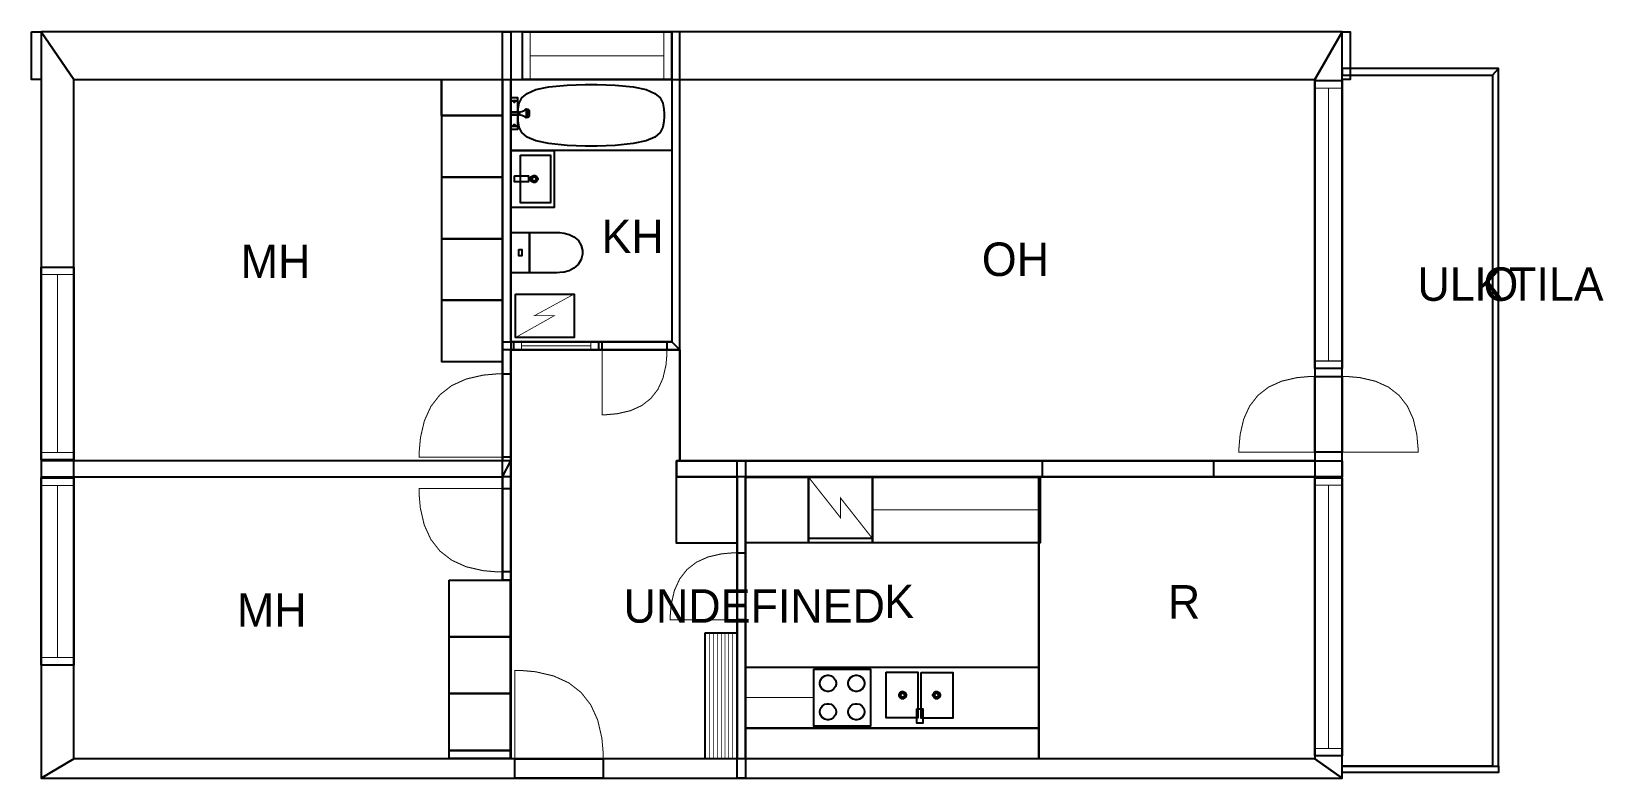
# Model space of a CAD drawing. Extents: x 0.3 to 16.4, y 0 to 7.7.
import ezdxf

# ---------------------------------------------------------------- set-up
doc = ezdxf.new("R2010")
doc.units = 0
doc.layers.get('0').update_dxf_attribs({"linetype": 'CONTINUOUS'})

msp = doc.modelspace()

# ---------------------------------------------------------------- linework, layer by layer
at = {"color": 0}
for points, const_width in [([(0.290419, 7.67247), (0.390625, 7.67247), (0.390625, 7.18289), (0.290419, 7.18289), (0.290419, 7.67247)], 0.002083), ([(13.7384, 7.67247), (0.390625, 7.67247), (0.723958, 7.18289), (13.4572, 7.18289), (13.7384, 7.67247)], 0.002083), ([(0.390625, 7.67247), (0.390625, 0.0102), (0.723958, 0.208117), (0.723958, 7.18289), (0.390625, 7.67247)], 0.002083), ([(5.12429, 7.67247), (5.20763, 7.67247), (5.20763, 3.10249), (5.12429, 3.10249), (5.12429, 7.67247)], 0.002083), ([(5.32758, 7.67247), (6.85688, 7.67247), (6.85688, 7.18289), (5.32758, 7.18289), (5.32758, 7.67247)], 0.010417), ([(5.32758, 7.67247), (6.85688, 7.67247), (6.85688, 7.18289), (5.32758, 7.18289), (5.32758, 7.67247)], 0.010417), ([(6.94342, 4.40663), (6.94342, 7.67247), (6.86008, 7.67247), (6.86008, 4.48996), (6.94342, 4.40663)], 0.002083), ([(13.7384, 0.0102), (13.7384, 7.67247), (13.4572, 7.18289), (13.4572, 0.208117), (13.7384, 0.0102)], 0.002083), ([(13.7384, 7.67247), (13.8218, 7.67247), (13.8218, 7.18289), (13.7384, 7.18289), (13.7384, 7.67247)], 0.002083), ([(15.3438, 7.29611), (13.7384, 7.29611), (13.7384, 7.22683), (15.2822, 7.22683), (15.3438, 7.29611)], 0.002083), ([(15.3438, 0.134115), (15.3438, 7.29611), (15.2822, 7.22683), (15.2822, 0.134115), (15.3438, 0.134115)], 0.002083), ([(4.49794, 7.18528), (5.12429, 7.18528), (5.12429, 6.81424), (4.49794, 6.81424), (4.49794, 7.18528)], 0.002083), ([(5.20757, 7.18235), (6.85932, 7.18235), (6.85932, 6.45535), (5.20757, 6.45535), (5.20757, 7.18235)], 0.009439), ([(6.78006, 6.81711), (6.78006, 6.80122), (6.7786, 6.75336), (6.76833, 6.69396), (6.74056, 6.64025), (6.68647, 6.59337), (6.59728, 6.55469), (6.46425, 6.5255), (6.2786, 6.50706), (6.09332, 6.5006), (6.03157, 6.5006), (5.96978, 6.5006), (5.7845, 6.50706), (5.59885, 6.5255), (5.46582, 6.55469), (5.37663, 6.59337), (5.32254, 6.64025), (5.29476, 6.69396), (5.2845, 6.75336), (5.2831, 6.80122), (5.2831, 6.81711), (5.2831, 6.83306), (5.2845, 6.88086), (5.29476, 6.94026), (5.32254, 6.99403), (5.37663, 7.04085), (5.46582, 7.07954), (5.59885, 7.10872), (5.7845, 7.12717), (5.96978, 7.13357), (6.03157, 7.13357), (6.09332, 7.13357), (6.2786, 7.12717), (6.46425, 7.10872), (6.59728, 7.07954), (6.68647, 7.04085), (6.74056, 6.99403), (6.76833, 6.94026), (6.7786, 6.88086), (6.78006, 6.83306), (6.78006, 6.81711)], 0.009439), ([(13.4572, 7.1735), (13.7384, 7.1735), (13.7384, 4.21517), (13.4572, 4.21517), (13.4572, 7.1735)], 0.010417), ([(13.4572, 7.1735), (13.7384, 7.1735), (13.7384, 4.21517), (13.4572, 4.21517), (13.4572, 7.1735)], 0.010417), ([(13.7384, 7.22683), (15.2822, 7.22683), (15.2822, 0.134115), (13.7384, 0.134115), (13.7384, 7.22683)], 0.002083), ([(5.21278, 7.00071), (5.21278, 6.96528), (5.27632, 6.96528), (5.27632, 7.00071), (5.21278, 7.00071)], 0.010417), ([(5.21278, 6.96636), (5.21278, 6.84967), (5.27632, 6.84967), (5.27632, 6.96636), (5.21278, 6.96636)], 0.010417), ([(5.24507, 6.96528), (5.24382, 6.96208), (5.23996, 6.95242), (5.23882, 6.94965), (5.23882, 6.94965), (5.24024, 6.94965), (5.24451, 6.94965), (5.24881, 6.94965), (5.25028, 6.94965), (5.25028, 6.94965), (5.24962, 6.95204), (5.24621, 6.96203), (5.24507, 6.96528)], 0.010417), ([(4.49858, 6.81418), (4.49858, 6.18169), (5.12358, 6.18169), (5.12358, 6.81418), (4.49858, 6.81418)], 0.010417), ([(5.21278, 6.82156), (5.21278, 6.84967), (5.29611, 6.84967), (5.29611, 6.84267), (5.29611, 6.82688), (5.29611, 6.82156), (5.27528, 6.82156), (5.2284, 6.82156), (5.21278, 6.82156)], 0.010417), ([(5.21278, 6.82156), (5.21278, 6.70486), (5.27632, 6.70486), (5.27632, 6.82156), (5.21278, 6.82156)], 0.010417), ([(5.21278, 6.70486), (5.21278, 6.67156), (5.27632, 6.67156), (5.27632, 6.70486), (5.21278, 6.70486)], 0.010417), ([(5.24507, 6.70486), (5.24382, 6.70811), (5.23996, 6.71778), (5.23882, 6.72049), (5.23882, 6.72049), (5.24024, 6.72049), (5.24451, 6.72049), (5.24881, 6.72049), (5.25028, 6.72049), (5.25028, 6.72049), (5.24962, 6.71815), (5.24621, 6.70817), (5.24507, 6.70486)], 0.010417), ([(5.20757, 6.45535), (5.20757, 5.87022), (5.65403, 5.87022), (5.65403, 6.45535), (5.20757, 6.45535)], 0.010417), ([(5.3086, 6.40657), (5.3086, 5.919), (5.61464, 5.919), (5.61464, 6.40657), (5.3086, 6.40657)], 0.010417), ([(4.49858, 6.18175), (4.49858, 5.54926), (5.12358, 5.54926), (5.12358, 6.18175), (4.49858, 6.18175)], 0.010417), ([(5.24474, 6.19607), (5.24474, 6.13357), (5.39057, 6.13357), (5.39057, 6.19607), (5.24474, 6.19607)], 0.010417), ([(5.44721, 6.19922), (5.45361, 6.19922), (5.47299, 6.18858), (5.48367, 6.16922), (5.48367, 6.16276), (5.48367, 6.15636), (5.47299, 6.13699), (5.45361, 6.12631), (5.44721, 6.12631), (5.44075, 6.12631), (5.42139, 6.13699), (5.41075, 6.15636), (5.41075, 6.16276), (5.41075, 6.16922), (5.42139, 6.18858), (5.44075, 6.19922), (5.44721, 6.19922)], 0.008333), ([(5.44721, 6.1836), (5.45085, 6.1836), (5.46192, 6.17751), (5.46804, 6.16644), (5.46804, 6.16276), (5.46804, 6.15913), (5.46192, 6.14806), (5.45085, 6.14193), (5.44721, 6.14193), (5.44353, 6.14193), (5.43246, 6.14806), (5.42638, 6.15913), (5.42638, 6.16276), (5.42638, 6.16644), (5.43246, 6.17751), (5.44353, 6.1836), (5.44721, 6.1836)], 0.008333), ([(4.49858, 5.54926), (4.49858, 4.91678), (5.12358, 4.91678), (5.12358, 5.54926), (4.49858, 5.54926)], 0.010417), ([(5.21278, 5.61415), (5.21278, 5.1976), (5.40007, 5.1976), (5.40007, 5.61415), (5.21278, 5.61415)], 0.010417), ([(5.66835, 5.61415), (5.66835, 5.61415), (5.68007, 5.61426), (5.71104, 5.61263), (5.75489, 5.6065), (5.80512, 5.59304), (5.85536, 5.5695), (5.89919, 5.53304), (5.93018, 5.4809), (5.94194, 5.42785), (5.94194, 5.41015), (5.94194, 5.39187), (5.93018, 5.33703), (5.89919, 5.28293), (5.85536, 5.24511), (5.80512, 5.22071), (5.75489, 5.20671), (5.71104, 5.20031), (5.68007, 5.19857), (5.66835, 5.19862), (5.66835, 5.19862), (5.40007, 5.19754), (5.40007, 5.61415), (5.66835, 5.61415)], 0.010417), ([(5.29064, 5.43896), (5.29064, 5.37278), (5.32221, 5.37278), (5.32221, 5.43896), (5.29064, 5.43896)], 0.010417), ([(0.390625, 5.25831), (0.723958, 5.25831), (0.723958, 3.27686), (0.390625, 3.27686), (0.390625, 5.25831)], 0.010417), ([(0.390625, 5.25831), (0.723958, 5.25831), (0.723958, 3.27686), (0.390625, 3.27686), (0.390625, 5.25831)], 0.010417), ([(4.49858, 4.91683), (4.49858, 4.28435), (5.12358, 4.28435), (5.12358, 4.91683), (4.49858, 4.91683)], 0.010417), ([(5.25564, 4.98112), (5.25564, 4.53396), (5.85699, 4.53396), (5.85699, 4.98112), (5.25564, 4.98112)], 0.007452), ([(6.94342, 4.40663), (5.12429, 4.40663), (5.12429, 4.48996), (6.86008, 4.48996), (6.94342, 4.40663)], 0.002083), ([(5.23904, 4.48996), (6.10856, 4.48996), (6.10856, 4.40663), (5.23904, 4.40663), (5.23904, 4.48996)], 0.010417), ([(5.23904, 4.48996), (6.10856, 4.48996), (6.10856, 4.40663), (5.23904, 4.40663), (5.23904, 4.48996)], 0.010417), ([(6.14492, 4.48996), (6.81033, 4.48996), (6.81033, 4.40663), (6.14492, 4.40663), (6.14492, 4.48996)], 0.010417), ([(6.14492, 4.48996), (6.81033, 4.48996), (6.81033, 4.40663), (6.14492, 4.40663), (6.14492, 4.48996)], 0.010417), ([(6.81033, 4.40663), (6.81033, 4.36768), (6.79992, 4.25071), (6.76872, 4.11561), (6.71674, 4.00125), (6.64399, 3.90767), (6.5504, 3.8349), (6.43604, 3.78293), (6.30094, 3.75174), (6.18397, 3.74132), (6.14501, 3.74132), (6.14501, 4.40663), (6.81033, 4.40663)], 0.010417), ([(5.12429, 4.1614), (5.07406, 4.1614), (4.92344, 4.14806), (4.74946, 4.10786), (4.60215, 4.04096), (4.48172, 3.94721), (4.38797, 3.82676), (4.32107, 3.67947), (4.28087, 3.50549), (4.26753, 3.35487), (4.26753, 3.30464), (5.12429, 3.30464), (5.12429, 4.1614)], 0.010417), ([(5.12429, 4.1614), (5.20763, 4.1614), (5.20763, 3.30474), (5.12429, 3.30474), (5.12429, 4.1614)], 0.010417), ([(5.12429, 4.1614), (5.20763, 4.1614), (5.20763, 3.30474), (5.12429, 3.30474), (5.12429, 4.1614)], 0.010417), ([(13.4572, 4.13456), (13.4116, 4.13456), (13.2748, 4.1224), (13.1168, 4.08594), (12.9831, 4.02518), (12.8737, 3.94011), (12.7886, 3.83068), (12.7279, 3.697), (12.6914, 3.53896), (12.6793, 3.40224), (12.6793, 3.35661), (13.4572, 3.35661), (13.4572, 4.13456)], 0.010417), ([(13.4572, 4.13456), (13.7384, 4.13456), (13.7384, 3.35661), (13.4572, 3.35661), (13.4572, 4.13456)], 0.010417), ([(13.4572, 4.13456), (13.7384, 4.13456), (13.7384, 3.35661), (13.4572, 3.35661), (13.4572, 4.13456)], 0.010417), ([(13.7384, 4.13456), (13.784, 4.13456), (13.9207, 4.1224), (14.0787, 4.08594), (14.2125, 4.02518), (14.3218, 3.94011), (14.4069, 3.83068), (14.4676, 3.697), (14.5042, 3.53896), (14.5164, 3.40224), (14.5164, 3.35661), (13.7384, 3.35661), (13.7384, 4.13456)], 0.010417), ([(5.20763, 3.26915), (0.390625, 3.26915), (0.390625, 3.10249), (5.12429, 3.10249), (5.20763, 3.26915)], 0.002083), ([(5.20763, 3.26915), (5.20763, 2.04406), (5.12429, 2.04406), (5.12429, 3.10249), (5.20763, 3.26915)], 0.002083), ([(6.90636, 3.26915), (13.7384, 3.26915), (13.7384, 3.10249), (6.90636, 3.10249), (6.90636, 3.26915)], 0.002083), ([(7.53157, 3.26915), (7.6149, 3.26915), (7.6149, 0.0102), (7.53157, 0.0102), (7.53157, 3.26915)], 0.002083), ([(10.6634, 3.26915), (12.4181, 3.26915), (12.4181, 3.10249), (10.6634, 3.10249), (10.6634, 3.26915)], 0.010417), ([(0.390625, 3.09358), (0.723958, 3.09358), (0.723958, 1.16884), (0.390625, 1.16884), (0.390625, 3.09358)], 0.010417), ([(0.390625, 3.09358), (0.723958, 3.09358), (0.723958, 1.16884), (0.390625, 1.16884), (0.390625, 3.09358)], 0.010417), ([(6.90642, 3.10249), (6.90642, 2.42393), (7.53142, 2.42393), (7.53142, 3.10249), (6.90642, 3.10249)], 0.010417), ([(7.6149, 3.10183), (8.26178, 3.10183), (8.26178, 2.42676), (7.6149, 2.42676), (7.6149, 3.10183)], 0.010417), ([(8.26172, 3.10146), (8.91954, 3.10146), (8.91954, 2.42731), (8.26172, 2.42731), (8.26172, 3.10146)], 0.010963), ([(8.91954, 3.10118), (10.6403, 3.10118), (10.6403, 2.42578), (8.91954, 2.42578), (8.91954, 3.10118)], 0.010417), ([(8.92247, 3.10086), (10.6403, 3.10086), (10.6403, 2.76639), (8.92247, 2.76639), (8.92247, 3.10086)], 0.010417), ([(13.4572, 3.09483), (13.7384, 3.09483), (13.7384, 0.23725), (13.4572, 0.23725), (13.4572, 3.09483)], 0.010417), ([(13.4572, 3.09483), (13.7384, 3.09483), (13.7384, 0.23725), (13.4572, 0.23725), (13.4572, 3.09483)], 0.010417), ([(5.12429, 2.12685), (5.074, 2.12685), (4.92312, 2.14031), (4.74881, 2.1805), (4.60129, 2.24756), (4.48058, 2.34142), (4.38672, 2.46212), (4.31967, 2.60965), (4.27946, 2.78396), (4.26606, 2.93485), (4.26606, 2.98508), (5.12429, 2.98508), (5.12429, 2.12685)], 0.010417), ([(5.12429, 2.98497), (5.20763, 2.98497), (5.20763, 2.12685), (5.12429, 2.12685), (5.12429, 2.98497)], 0.010417), ([(5.12429, 2.98497), (5.20763, 2.98497), (5.20763, 2.12685), (5.12429, 2.12685), (5.12429, 2.98497)], 0.010417), ([(8.26172, 2.47228), (8.91954, 2.47228), (8.91954, 2.42731), (8.26172, 2.42731), (8.26172, 2.47228)], 0.010963), ([(7.53157, 2.32351), (7.49121, 2.32351), (7.37028, 2.31278), (7.23053, 2.28054), (7.11225, 2.22678), (7.01551, 2.15153), (6.94026, 2.05479), (6.8865, 1.93653), (6.85428, 1.79676), (6.84353, 1.67583), (6.84353, 1.63547), (7.53157, 1.63547), (7.53157, 2.32351)], 0.010417), ([(7.53157, 2.32351), (7.6149, 2.32351), (7.6149, 1.63547), (7.53157, 1.63547), (7.53157, 2.32351)], 0.010417), ([(7.53157, 2.32351), (7.6149, 2.32351), (7.6149, 1.63547), (7.53157, 1.63547), (7.53157, 2.32351)], 0.010417), ([(4.57671, 2.04406), (4.57671, 1.46072), (5.20171, 1.46072), (5.20171, 2.04406), (4.57671, 2.04406)], 0.010417), ([(4.57671, 1.46078), (4.57671, 0.877442), (5.20171, 0.877442), (5.20171, 1.46078), (4.57671, 1.46078)], 0.010417), ([(7.20318, 1.5), (7.20318, 0.208117), (7.53093, 0.208117), (7.53093, 1.5), (7.20318, 1.5)], 0.010417), ([(7.6149, 1.14844), (10.6251, 1.14844), (10.6251, 0.523438), (7.6149, 0.523438), (7.6149, 1.14844)], 0.010417), ([(8.31569, 1.12826), (8.89903, 1.12826), (8.89903, 0.544922), (8.31569, 0.544922), (8.31569, 1.12826)], 0.010417), ([(6.15647, 0.208117), (6.15647, 0.261339), (6.14225, 0.421007), (6.09967, 0.605469), (6.02869, 0.761556), (5.92936, 0.889268), (5.80165, 0.988607), (5.64556, 1.05957), (5.46104, 1.10216), (5.30138, 1.11632), (5.24821, 1.11632), (5.24821, 0.208117), (6.15647, 0.208117)], 0.010417), ([(8.37819, 0.982422), (8.37819, 0.99056), (8.38471, 1.01492), (8.40261, 1.0414), (8.4291, 1.05924), (8.4534, 1.06576), (8.46153, 1.06576), (8.46962, 1.06576), (8.49397, 1.05924), (8.52046, 1.0414), (8.53831, 1.01492), (8.54486, 0.99056), (8.54486, 0.982422), (8.54486, 0.974337), (8.53831, 0.950032), (8.52046, 0.923503), (8.49397, 0.905653), (8.46962, 0.899089), (8.46153, 0.899089), (8.4534, 0.899089), (8.4291, 0.905653), (8.40261, 0.923503), (8.38471, 0.950032), (8.37819, 0.974337), (8.37819, 0.982422)], 0.010417), ([(8.66986, 0.982422), (8.66986, 0.99056), (8.67637, 1.01492), (8.69428, 1.0414), (8.72076, 1.05924), (8.74507, 1.06576), (8.75319, 1.06576), (8.76129, 1.06576), (8.78564, 1.05924), (8.81213, 1.0414), (8.82997, 1.01492), (8.83653, 0.99056), (8.83653, 0.982422), (8.83653, 0.974337), (8.82997, 0.950032), (8.81213, 0.923503), (8.78564, 0.905653), (8.76129, 0.899089), (8.75319, 0.899089), (8.74507, 0.899089), (8.72076, 0.905653), (8.69428, 0.923503), (8.67637, 0.950032), (8.66986, 0.974337), (8.66986, 0.982422)], 0.010417), ([(9.05919, 1.09635), (9.38456, 1.09635), (9.38456, 0.627604), (9.05919, 0.627604), (9.05919, 1.09635)], 0.010417), ([(9.41868, 1.09532), (9.74397, 1.09532), (9.74397, 0.626574), (9.41868, 0.626574), (9.41868, 1.09532)], 0.010417), ([(4.57671, 0.877496), (4.57671, 0.294163), (5.20171, 0.294163), (5.20171, 0.877496), (4.57671, 0.877496)], 0.010417), ([(7.6149, 0.837076), (8.31407, 0.837076), (8.31407, 0.524576), (7.6149, 0.524576), (7.6149, 0.837076)], 0.010417), ([(9.19163, 0.861979), (9.19163, 0.868435), (9.20226, 0.887804), (9.22162, 0.898438), (9.22808, 0.898438), (9.23449, 0.898438), (9.25385, 0.887804), (9.26454, 0.868435), (9.26454, 0.861979), (9.26454, 0.855578), (9.25385, 0.836208), (9.23449, 0.825521), (9.22808, 0.825521), (9.22162, 0.825521), (9.20226, 0.836208), (9.19163, 0.855578), (9.19163, 0.861979)], 0.008333), ([(9.20725, 0.861979), (9.20725, 0.865668), (9.21332, 0.876736), (9.22439, 0.882813), (9.22808, 0.882813), (9.23172, 0.882813), (9.24278, 0.876736), (9.24892, 0.865668), (9.24892, 0.861979), (9.24892, 0.858344), (9.24278, 0.847276), (9.23172, 0.841146), (9.22808, 0.841146), (9.22439, 0.841146), (9.21332, 0.847276), (9.20725, 0.858344), (9.20725, 0.861979)], 0.008333), ([(9.53976, 0.861979), (9.53976, 0.868435), (9.5504, 0.887804), (9.56976, 0.898438), (9.57622, 0.898438), (9.58262, 0.898438), (9.602, 0.887804), (9.61268, 0.868435), (9.61268, 0.861979), (9.61268, 0.855578), (9.602, 0.836208), (9.58262, 0.825521), (9.57622, 0.825521), (9.56976, 0.825521), (9.5504, 0.836208), (9.53976, 0.855578), (9.53976, 0.861979)], 0.008333), ([(9.55539, 0.861979), (9.55539, 0.865668), (9.56147, 0.876736), (9.57254, 0.882813), (9.57622, 0.882813), (9.57986, 0.882813), (9.59093, 0.876736), (9.59706, 0.865668), (9.59706, 0.861979), (9.59706, 0.858344), (9.59093, 0.847276), (9.57986, 0.841146), (9.57622, 0.841146), (9.57254, 0.841146), (9.56147, 0.847276), (9.55539, 0.858344), (9.55539, 0.861979)], 0.008333), ([(8.37819, 0.690756), (8.37819, 0.698893), (8.38471, 0.723253), (8.40261, 0.749729), (8.4291, 0.767578), (8.4534, 0.774089), (8.46153, 0.774089), (8.46962, 0.774089), (8.49397, 0.767578), (8.52046, 0.749729), (8.53831, 0.723253), (8.54486, 0.698893), (8.54486, 0.690756), (8.54486, 0.682671), (8.53831, 0.658365), (8.52046, 0.631836), (8.49397, 0.613986), (8.46962, 0.607422), (8.46153, 0.607422), (8.4534, 0.607422), (8.4291, 0.613986), (8.40261, 0.631836), (8.38471, 0.658365), (8.37819, 0.682671), (8.37819, 0.690756)], 0.010417), ([(8.66986, 0.690756), (8.66986, 0.698893), (8.67637, 0.723253), (8.69428, 0.749729), (8.72076, 0.767578), (8.74507, 0.774089), (8.75319, 0.774089), (8.76129, 0.774089), (8.78564, 0.767578), (8.81213, 0.749729), (8.82997, 0.723253), (8.83653, 0.698893), (8.83653, 0.690756), (8.83653, 0.682671), (8.82997, 0.658365), (8.81213, 0.631836), (8.78564, 0.613986), (8.76129, 0.607422), (8.75319, 0.607422), (8.74507, 0.607422), (8.72076, 0.613986), (8.69428, 0.631836), (8.67637, 0.658365), (8.66986, 0.682671), (8.66986, 0.690756)], 0.010417), ([(9.37338, 0.720324), (9.43588, 0.720324), (9.43588, 0.57449), (9.37338, 0.57449), (9.37338, 0.720324)], 0.010417), ([(7.6149, 0.523275), (10.6272, 0.523275), (10.6272, 0.208117), (7.6149, 0.208117), (7.6149, 0.523275)], 0.002083), ([(0.390625, 0.0102), (13.7384, 0.0102), (13.4572, 0.208117), (0.723958, 0.208117), (0.390625, 0.0102)], 0.002083), ([(4.57622, 0.294163), (4.57622, 0.210938), (5.20122, 0.210938), (5.20122, 0.294163), (4.57622, 0.294163)], 0.008325), ([(5.24821, 0.208117), (6.15647, 0.208117), (6.15647, 0.0102), (5.24821, 0.0102), (5.24821, 0.208117)], 0.010417), ([(5.24821, 0.208117), (6.15647, 0.208117), (6.15647, 0.0102), (5.24821, 0.0102), (5.24821, 0.208117)], 0.010417), ([(13.7384, 0.134115), (15.3438, 0.134115), (15.3438, 0.066406), (13.7384, 0.066406), (13.7384, 0.134115)], 0.002083)]:
    msp.add_lwpolyline(points, close=True, dxfattribs=dict(at, const_width=const_width))
for points in [[(0.290419, 7.67247), (0.390625, 7.67247), (0.390625, 7.18289), (0.290419, 7.18289), (0.290419, 7.67247)], [(13.7384, 7.67247), (0.390625, 7.67247), (0.723958, 7.18289), (13.4572, 7.18289), (13.7384, 7.67247)], [(0.390625, 7.67247), (0.390625, 0.0102), (0.723958, 0.208117), (0.723958, 7.18289), (0.390625, 7.67247)], [(5.12429, 7.67247), (5.20763, 7.67247), (5.20763, 3.10249), (5.12429, 3.10249), (5.12429, 7.67247)], [(6.94342, 4.40663), (6.94342, 7.67247), (6.86008, 7.67247), (6.86008, 4.48996), (6.94342, 4.40663)], [(13.7384, 0.0102), (13.7384, 7.67247), (13.4572, 7.18289), (13.4572, 0.208117), (13.7384, 0.0102)], [(13.7384, 7.67247), (13.8218, 7.67247), (13.8218, 7.18289), (13.7384, 7.18289), (13.7384, 7.67247)], [(4.49794, 7.18528), (5.12429, 7.18528), (5.12429, 6.81424), (4.49794, 6.81424), (4.49794, 7.18528)], [(6.94342, 4.40663), (5.12429, 4.40663), (5.12429, 4.48996), (6.86008, 4.48996), (6.94342, 4.40663)], [(5.20763, 3.26915), (0.390625, 3.26915), (0.390625, 3.10249), (5.12429, 3.10249), (5.20763, 3.26915)], [(5.20763, 3.26915), (5.20763, 2.04406), (5.12429, 2.04406), (5.12429, 3.10249), (5.20763, 3.26915)], [(6.90636, 3.26915), (13.7384, 3.26915), (13.7384, 3.10249), (6.90636, 3.10249), (6.90636, 3.26915)], [(7.53157, 3.26915), (7.6149, 3.26915), (7.6149, 0.0102), (7.53157, 0.0102), (7.53157, 3.26915)], [(7.6149, 0.523275), (10.6272, 0.523275), (10.6272, 0.208117), (7.6149, 0.208117), (7.6149, 0.523275)], [(0.390625, 0.0102), (13.7384, 0.0102), (13.4572, 0.208117), (0.723958, 0.208117), (0.390625, 0.0102)], [(13.7384, 0.134115), (15.3438, 0.134115), (15.3438, 0.066406), (13.7384, 0.066406), (13.7384, 0.134115)]]:
    msp.add_lwpolyline(points, close=True, dxfattribs=at)
at = {"color": 7}
for points in [[(5.32758, 7.67247), (6.85688, 7.67247), (6.85688, 7.18289), (5.32758, 7.18289), (5.32758, 7.67247)], [(5.32758, 7.67247), (6.85688, 7.67247), (6.85688, 7.18289), (5.32758, 7.18289), (5.32758, 7.67247)], [(15.3438, 7.29611), (13.7384, 7.29611), (13.7384, 7.22683), (15.2822, 7.22683), (15.3438, 7.29611)], [(15.3438, 0.134115), (15.3438, 7.29611), (15.2822, 7.22683), (15.2822, 0.134115), (15.3438, 0.134115)], [(4.49794, 6.81424), (5.12429, 6.81424), (5.12429, 3.26915), (0.723958, 3.26915), (0.723958, 7.18289), (4.49794, 7.18289), (4.49794, 6.81424)], [(5.20757, 7.18235), (6.85932, 7.18235), (6.85932, 6.45535), (5.20757, 6.45535), (5.20757, 7.18235)], [(5.20763, 7.18289), (6.86008, 7.18289), (6.86008, 4.48996), (5.20763, 4.48996), (5.20763, 7.18289)], [(6.78006, 6.81711), (6.78006, 6.80122), (6.7786, 6.75336), (6.76833, 6.69396), (6.74056, 6.64025), (6.68647, 6.59337), (6.59728, 6.55469), (6.46425, 6.5255), (6.2786, 6.50706), (6.09332, 6.5006), (6.03157, 6.5006), (5.96978, 6.5006), (5.7845, 6.50706), (5.59885, 6.5255), (5.46582, 6.55469), (5.37663, 6.59337), (5.32254, 6.64025), (5.29476, 6.69396), (5.2845, 6.75336), (5.2831, 6.80122), (5.2831, 6.81711), (5.2831, 6.83306), (5.2845, 6.88086), (5.29476, 6.94026), (5.32254, 6.99403), (5.37663, 7.04085), (5.46582, 7.07954), (5.59885, 7.10872), (5.7845, 7.12717), (5.96978, 7.13357), (6.03157, 7.13357), (6.09332, 7.13357), (6.2786, 7.12717), (6.46425, 7.10872), (6.59728, 7.07954), (6.68647, 7.04085), (6.74056, 6.99403), (6.76833, 6.94026), (6.7786, 6.88086), (6.78006, 6.83306), (6.78006, 6.81711)], [(6.94342, 7.18289), (13.4572, 7.18289), (13.4572, 3.26915), (6.94342, 3.26915), (6.94342, 7.18289)], [(13.4572, 7.1735), (13.7384, 7.1735), (13.7384, 4.21517), (13.4572, 4.21517), (13.4572, 7.1735)], [(13.4572, 7.1735), (13.7384, 7.1735), (13.7384, 4.21517), (13.4572, 4.21517), (13.4572, 7.1735)], [(13.7384, 7.22683), (15.2822, 7.22683), (15.2822, 0.134115), (13.7384, 0.134115), (13.7384, 7.22683)], [(5.21278, 7.00071), (5.27632, 7.00071), (5.27632, 6.96528), (5.21278, 6.96528), (5.21278, 7.00071)], [(5.21278, 6.96636), (5.27632, 6.96636), (5.27632, 6.84967), (5.21278, 6.84967), (5.21278, 6.96636)], [(5.24507, 6.96528), (5.24382, 6.96208), (5.23996, 6.95242), (5.23882, 6.94965), (5.23882, 6.94965), (5.24024, 6.94965), (5.24451, 6.94965), (5.24881, 6.94965), (5.25028, 6.94965), (5.25028, 6.94965), (5.24962, 6.95204), (5.24621, 6.96203), (5.24507, 6.96528)], [(4.49858, 6.81418), (5.12358, 6.81418), (5.12358, 6.18169), (4.49858, 6.18169), (4.49858, 6.81418)], [(5.21278, 6.82156), (5.21278, 6.84967), (5.29611, 6.84967), (5.29611, 6.84267), (5.29611, 6.82688), (5.29611, 6.82156), (5.27528, 6.82156), (5.2284, 6.82156), (5.21278, 6.82156)], [(5.21278, 6.82156), (5.27632, 6.82156), (5.27632, 6.70486), (5.21278, 6.70486), (5.21278, 6.82156)], [(5.29611, 6.82156), (5.3024, 6.82156), (5.32135, 6.81793), (5.34375, 6.80806), (5.34819, 6.8049), (5.34972, 6.80388), (5.36431, 6.79368), (5.36589, 6.7934), (5.36876, 6.79292), (5.38531, 6.7971), (5.39817, 6.81375), (5.39925, 6.81944), (5.39947, 6.82075), (5.40028, 6.83231), (5.40028, 6.83615), (5.40028, 6.83507), (5.40028, 6.83925), (5.39947, 6.85047), (5.39925, 6.85178), (5.39817, 6.85753), (5.38531, 6.87418), (5.36876, 6.87836), (5.36589, 6.87782), (5.36431, 6.87756), (5.34972, 6.8674), (5.34819, 6.86632), (5.34375, 6.86322), (5.32135, 6.85335), (5.3024, 6.84967), (5.29611, 6.84967)], [(5.36697, 6.7934), (5.36746, 6.79368), (5.37761, 6.80556), (5.38672, 6.82932), (5.38672, 6.83718), (5.38644, 6.84347), (5.37722, 6.8661), (5.36746, 6.87733), (5.36697, 6.87782)], [(5.21278, 6.70486), (5.27632, 6.70486), (5.27632, 6.67156), (5.21278, 6.67156), (5.21278, 6.70486)], [(5.24507, 6.70486), (5.24382, 6.70811), (5.23996, 6.71778), (5.23882, 6.72049), (5.23882, 6.72049), (5.24024, 6.72049), (5.24451, 6.72049), (5.24881, 6.72049), (5.25028, 6.72049), (5.25028, 6.72049), (5.24962, 6.71815), (5.24621, 6.70817), (5.24507, 6.70486)], [(5.20757, 6.45535), (5.65403, 6.45535), (5.65403, 5.87022), (5.20757, 5.87022), (5.20757, 6.45535)], [(5.3086, 6.40657), (5.61464, 6.40657), (5.61464, 5.919), (5.3086, 5.919), (5.3086, 6.40657)], [(4.49858, 6.18175), (5.12358, 6.18175), (5.12358, 5.54926), (4.49858, 5.54926), (4.49858, 6.18175)], [(5.24474, 6.19607), (5.39057, 6.19607), (5.39057, 6.13357), (5.24474, 6.13357), (5.24474, 6.19607)], [(5.44721, 6.19922), (5.45361, 6.19922), (5.47299, 6.18858), (5.48367, 6.16922), (5.48367, 6.16276), (5.48367, 6.15636), (5.47299, 6.13699), (5.45361, 6.12631), (5.44721, 6.12631), (5.44075, 6.12631), (5.42139, 6.13699), (5.41075, 6.15636), (5.41075, 6.16276), (5.41075, 6.16922), (5.42139, 6.18858), (5.44075, 6.19922), (5.44721, 6.19922)], [(5.44721, 6.1836), (5.45085, 6.1836), (5.46192, 6.17751), (5.46804, 6.16644), (5.46804, 6.16276), (5.46804, 6.15913), (5.46192, 6.14806), (5.45085, 6.14193), (5.44721, 6.14193), (5.44353, 6.14193), (5.43246, 6.14806), (5.42638, 6.15913), (5.42638, 6.16276), (5.42638, 6.16644), (5.43246, 6.17751), (5.44353, 6.1836), (5.44721, 6.1836)], [(4.49858, 5.54926), (5.12358, 5.54926), (5.12358, 4.91678), (4.49858, 4.91678), (4.49858, 5.54926)], [(5.21278, 5.61415), (5.40007, 5.61415), (5.40007, 5.1976), (5.21278, 5.1976), (5.21278, 5.61415)], [(5.66835, 5.61415), (5.66835, 5.61415), (5.68007, 5.61426), (5.71104, 5.61263), (5.75489, 5.6065), (5.80512, 5.59304), (5.85536, 5.5695), (5.89919, 5.53304), (5.93018, 5.4809), (5.94194, 5.42785), (5.94194, 5.41015), (5.94194, 5.39187), (5.93018, 5.33703), (5.89919, 5.28293), (5.85536, 5.24511), (5.80512, 5.22071), (5.75489, 5.20671), (5.71104, 5.20031), (5.68007, 5.19857), (5.66835, 5.19862), (5.66835, 5.19862), (5.40007, 5.19754), (5.40007, 5.61415), (5.66835, 5.61415)], [(5.29064, 5.43896), (5.32221, 5.43896), (5.32221, 5.37278), (5.29064, 5.37278), (5.29064, 5.43896)], [(0.390625, 5.25831), (0.723958, 5.25831), (0.723958, 3.27686), (0.390625, 3.27686), (0.390625, 5.25831)], [(0.390625, 5.25831), (0.723958, 5.25831), (0.723958, 3.27686), (0.390625, 3.27686), (0.390625, 5.25831)], [(4.49858, 4.91683), (5.12358, 4.91683), (5.12358, 4.28435), (4.49858, 4.28435), (4.49858, 4.91683)], [(5.25564, 4.98112), (5.85699, 4.98112), (5.85699, 4.53396), (5.25564, 4.53396), (5.25564, 4.98112)], [(6.94342, 3.26915), (6.90636, 3.26915), (6.90636, 3.10249), (7.53157, 3.10249), (7.53157, 0.208117), (5.20763, 0.208117), (5.20763, 4.40663), (6.94342, 4.40663), (6.94342, 3.26915)], [(5.23904, 4.48996), (6.10856, 4.48996), (6.10856, 4.40663), (5.23904, 4.40663), (5.23904, 4.48996)], [(5.23904, 4.48996), (6.10856, 4.48996), (6.10856, 4.40663), (5.23904, 4.40663), (5.23904, 4.48996)], [(6.14492, 4.48996), (6.81033, 4.48996), (6.81033, 4.40663), (6.14492, 4.40663), (6.14492, 4.48996)], [(6.14492, 4.48996), (6.81033, 4.48996), (6.81033, 4.40663), (6.14492, 4.40663), (6.14492, 4.48996)], [(5.12429, 4.1614), (5.20763, 4.1614), (5.20763, 3.30474), (5.12429, 3.30474), (5.12429, 4.1614)], [(5.12429, 4.1614), (5.20763, 4.1614), (5.20763, 3.30474), (5.12429, 3.30474), (5.12429, 4.1614)], [(13.4572, 4.13456), (13.7384, 4.13456), (13.7384, 3.35661), (13.4572, 3.35661), (13.4572, 4.13456)], [(13.4572, 4.13456), (13.7384, 4.13456), (13.7384, 3.35661), (13.4572, 3.35661), (13.4572, 4.13456)], [(10.6634, 3.26915), (12.4181, 3.26915), (12.4181, 3.10249), (10.6634, 3.10249), (10.6634, 3.26915)], [(10.6634, 3.26915), (12.4181, 3.26915), (12.4181, 3.10249), (10.6634, 3.10249), (10.6634, 3.26915)], [(0.390625, 3.09358), (0.723958, 3.09358), (0.723958, 1.16884), (0.390625, 1.16884), (0.390625, 3.09358)], [(0.390625, 3.09358), (0.723958, 3.09358), (0.723958, 1.16884), (0.390625, 1.16884), (0.390625, 3.09358)], [(5.12429, 2.04406), (5.20763, 2.04406), (5.20763, 0.208117), (0.723958, 0.208117), (0.723958, 3.10249), (5.12429, 3.10249), (5.12429, 2.04406)], [(6.90642, 3.10249), (7.53142, 3.10249), (7.53142, 2.42393), (6.90642, 2.42393), (6.90642, 3.10249)], [(7.6149, 3.10249), (10.6272, 3.10249), (10.6272, 0.523275), (7.6149, 0.523275), (7.6149, 3.10249)], [(7.6149, 3.10183), (8.26178, 3.10183), (8.26178, 2.42676), (7.6149, 2.42676), (7.6149, 3.10183)], [(8.26172, 3.10146), (8.91954, 3.10146), (8.91954, 2.42731), (8.26172, 2.42731), (8.26172, 3.10146)], [(8.91954, 3.10118), (10.6403, 3.10118), (10.6403, 2.42578), (8.91954, 2.42578), (8.91954, 3.10118)], [(10.6272, 3.10249), (13.4572, 3.10249), (13.4572, 0.208117), (10.6272, 0.208117), (10.6272, 3.10249)], [(13.4572, 3.09483), (13.7384, 3.09483), (13.7384, 0.23725), (13.4572, 0.23725), (13.4572, 3.09483)], [(13.4572, 3.09483), (13.7384, 3.09483), (13.7384, 0.23725), (13.4572, 0.23725), (13.4572, 3.09483)], [(5.12429, 2.98497), (5.20763, 2.98497), (5.20763, 2.12685), (5.12429, 2.12685), (5.12429, 2.98497)], [(5.12429, 2.98497), (5.20763, 2.98497), (5.20763, 2.12685), (5.12429, 2.12685), (5.12429, 2.98497)], [(8.26172, 2.47228), (8.91954, 2.47228), (8.91954, 2.42731), (8.26172, 2.42731), (8.26172, 2.47228)], [(7.53157, 2.32351), (7.6149, 2.32351), (7.6149, 1.63547), (7.53157, 1.63547), (7.53157, 2.32351)], [(7.53157, 2.32351), (7.6149, 2.32351), (7.6149, 1.63547), (7.53157, 1.63547), (7.53157, 2.32351)], [(4.57671, 2.04406), (5.20171, 2.04406), (5.20171, 1.46072), (4.57671, 1.46072), (4.57671, 2.04406)], [(4.57671, 1.46078), (5.20171, 1.46078), (5.20171, 0.877442), (4.57671, 0.877442), (4.57671, 1.46078)], [(7.20318, 1.5), (7.53093, 1.5), (7.53093, 0.208117), (7.20318, 0.208117), (7.20318, 1.5)], [(7.6149, 1.14844), (10.6251, 1.14844), (10.6251, 0.523438), (7.6149, 0.523438), (7.6149, 1.14844)], [(8.31569, 1.12826), (8.89903, 1.12826), (8.89903, 0.544922), (8.31569, 0.544922), (8.31569, 1.12826)], [(8.37819, 0.982422), (8.37819, 0.99056), (8.38471, 1.01492), (8.40261, 1.0414), (8.4291, 1.05924), (8.4534, 1.06576), (8.46153, 1.06576), (8.46962, 1.06576), (8.49397, 1.05924), (8.52046, 1.0414), (8.53831, 1.01492), (8.54486, 0.99056), (8.54486, 0.982422), (8.54486, 0.974337), (8.53831, 0.950032), (8.52046, 0.923503), (8.49397, 0.905653), (8.46962, 0.899089), (8.46153, 0.899089), (8.4534, 0.899089), (8.4291, 0.905653), (8.40261, 0.923503), (8.38471, 0.950032), (8.37819, 0.974337), (8.37819, 0.982422)], [(8.66986, 0.982422), (8.66986, 0.99056), (8.67637, 1.01492), (8.69428, 1.0414), (8.72076, 1.05924), (8.74507, 1.06576), (8.75319, 1.06576), (8.76129, 1.06576), (8.78564, 1.05924), (8.81213, 1.0414), (8.82997, 1.01492), (8.83653, 0.99056), (8.83653, 0.982422), (8.83653, 0.974337), (8.82997, 0.950032), (8.81213, 0.923503), (8.78564, 0.905653), (8.76129, 0.899089), (8.75319, 0.899089), (8.74507, 0.899089), (8.72076, 0.905653), (8.69428, 0.923503), (8.67637, 0.950032), (8.66986, 0.974337), (8.66986, 0.982422)], [(9.05919, 1.09635), (9.38456, 1.09635), (9.38456, 0.627604), (9.05919, 0.627604), (9.05919, 1.09635)], [(9.41868, 1.09532), (9.74397, 1.09532), (9.74397, 0.626574), (9.41868, 0.626574), (9.41868, 1.09532)], [(4.57671, 0.877496), (5.20171, 0.877496), (5.20171, 0.294163), (4.57671, 0.294163), (4.57671, 0.877496)], [(9.19163, 0.861979), (9.19163, 0.868435), (9.20226, 0.887804), (9.22162, 0.898438), (9.22808, 0.898438), (9.23449, 0.898438), (9.25385, 0.887804), (9.26454, 0.868435), (9.26454, 0.861979), (9.26454, 0.855578), (9.25385, 0.836208), (9.23449, 0.825521), (9.22808, 0.825521), (9.22162, 0.825521), (9.20226, 0.836208), (9.19163, 0.855578), (9.19163, 0.861979)], [(9.20725, 0.861979), (9.20725, 0.865668), (9.21332, 0.876736), (9.22439, 0.882813), (9.22808, 0.882813), (9.23172, 0.882813), (9.24278, 0.876736), (9.24892, 0.865668), (9.24892, 0.861979), (9.24892, 0.858344), (9.24278, 0.847276), (9.23172, 0.841146), (9.22808, 0.841146), (9.22439, 0.841146), (9.21332, 0.847276), (9.20725, 0.858344), (9.20725, 0.861979)], [(9.53976, 0.861979), (9.53976, 0.868435), (9.5504, 0.887804), (9.56976, 0.898438), (9.57622, 0.898438), (9.58262, 0.898438), (9.602, 0.887804), (9.61268, 0.868435), (9.61268, 0.861979), (9.61268, 0.855578), (9.602, 0.836208), (9.58262, 0.825521), (9.57622, 0.825521), (9.56976, 0.825521), (9.5504, 0.836208), (9.53976, 0.855578), (9.53976, 0.861979)], [(9.55539, 0.861979), (9.55539, 0.865668), (9.56147, 0.876736), (9.57254, 0.882813), (9.57622, 0.882813), (9.57986, 0.882813), (9.59093, 0.876736), (9.59706, 0.865668), (9.59706, 0.861979), (9.59706, 0.858344), (9.59093, 0.847276), (9.57986, 0.841146), (9.57622, 0.841146), (9.57254, 0.841146), (9.56147, 0.847276), (9.55539, 0.858344), (9.55539, 0.861979)], [(8.37819, 0.690756), (8.37819, 0.698893), (8.38471, 0.723253), (8.40261, 0.749729), (8.4291, 0.767578), (8.4534, 0.774089), (8.46153, 0.774089), (8.46962, 0.774089), (8.49397, 0.767578), (8.52046, 0.749729), (8.53831, 0.723253), (8.54486, 0.698893), (8.54486, 0.690756), (8.54486, 0.682671), (8.53831, 0.658365), (8.52046, 0.631836), (8.49397, 0.613986), (8.46962, 0.607422), (8.46153, 0.607422), (8.4534, 0.607422), (8.4291, 0.613986), (8.40261, 0.631836), (8.38471, 0.658365), (8.37819, 0.682671), (8.37819, 0.690756)], [(8.66986, 0.690756), (8.66986, 0.698893), (8.67637, 0.723253), (8.69428, 0.749729), (8.72076, 0.767578), (8.74507, 0.774089), (8.75319, 0.774089), (8.76129, 0.774089), (8.78564, 0.767578), (8.81213, 0.749729), (8.82997, 0.723253), (8.83653, 0.698893), (8.83653, 0.690756), (8.83653, 0.682671), (8.82997, 0.658365), (8.81213, 0.631836), (8.78564, 0.613986), (8.76129, 0.607422), (8.75319, 0.607422), (8.74507, 0.607422), (8.72076, 0.613986), (8.69428, 0.631836), (8.67637, 0.658365), (8.66986, 0.682671), (8.66986, 0.690756)], [(9.37338, 0.720324), (9.43588, 0.720324), (9.43588, 0.57449), (9.37338, 0.57449), (9.37338, 0.720324)], [(4.57622, 0.294163), (5.20122, 0.294163), (5.20122, 0.210938), (4.57622, 0.210938), (4.57622, 0.294163)], [(5.24821, 0.208117), (6.15647, 0.208117), (6.15647, 0.0102), (5.24821, 0.0102), (5.24821, 0.208117)], [(5.24821, 0.208117), (6.15647, 0.208117), (6.15647, 0.0102), (5.24821, 0.0102), (5.24821, 0.208117)]]:
    msp.add_lwpolyline(points, close=True, dxfattribs=at)
at = {"color": 0}
for points, const_width in [([(5.40571, 7.67247), (5.40571, 7.18289)], 0.010417), ([(6.77875, 7.67247), (6.77875, 7.18289)], 0.010417), ([(6.77875, 7.42768), (5.40571, 7.42768)], 0.010417), ([(13.7384, 7.09532), (13.4572, 7.09532)], 0.010417), ([(13.5978, 4.29324), (13.5978, 7.09532)], 0.010417), ([(5.29611, 6.82156), (5.3024, 6.82156), (5.32135, 6.81793), (5.34375, 6.80806), (5.34819, 6.8049), (5.34972, 6.80388), (5.36431, 6.79368), (5.36589, 6.7934), (5.36876, 6.79292), (5.38531, 6.7971), (5.39817, 6.81375), (5.39925, 6.81944), (5.39947, 6.82075), (5.40028, 6.83231), (5.40028, 6.83615), (5.40028, 6.83507), (5.40028, 6.83925), (5.39947, 6.85047), (5.39925, 6.85178), (5.39817, 6.85753), (5.38531, 6.87418), (5.36876, 6.87836), (5.36589, 6.87782), (5.36431, 6.87756), (5.34972, 6.8674), (5.34819, 6.86632), (5.34375, 6.86322), (5.32135, 6.85335), (5.3024, 6.84967), (5.29611, 6.84967)], 0.010417), ([(5.36697, 6.7934), (5.36746, 6.79368), (5.37761, 6.80556), (5.38672, 6.82932), (5.38672, 6.83718), (5.38644, 6.84347), (5.37722, 6.8661), (5.36746, 6.87733), (5.36697, 6.87782)], 0.010417), ([(0.390679, 5.18024), (0.724012, 5.18024)], 0.010417), ([(0.557346, 5.18024), (0.557346, 3.35493)], 0.010417), ([(5.25564, 4.53396), (5.65451, 4.75831), (5.45008, 4.75831), (5.85699, 4.98036)], 0.007452), ([(5.31717, 4.40657), (5.31717, 4.4899)], 0.010417), ([(6.03043, 4.44824), (5.31717, 4.44824)], 0.010417), ([(6.03043, 4.40657), (6.03043, 4.4899)], 0.010417), ([(13.7384, 4.29324), (13.4572, 4.29324)], 0.010417), ([(0.390679, 3.35493), (0.724012, 3.35493)], 0.010417), ([(8.26172, 3.10146), (8.59065, 2.68463), (8.59065, 2.88683), (8.91954, 2.46892)], 0.010963), ([(0.390679, 3.01551), (0.724012, 3.01551)], 0.010417), ([(0.557346, 3.01551), (0.557346, 1.24702)], 0.010417), ([(13.7384, 3.01676), (13.4572, 3.01676)], 0.010417), ([(13.5978, 0.315375), (13.5978, 3.01676)], 0.010417), ([(7.24799, 1.5), (7.24799, 0.208117)], 0.006771), ([(7.28842, 1.5), (7.28842, 0.208117)], 0.006771), ([(7.32775, 1.5), (7.32775, 0.208117)], 0.006771), ([(7.36703, 1.5), (7.36703, 0.208117)], 0.006771), ([(7.40528, 1.5), (7.40528, 0.208117)], 0.006771), ([(7.44461, 1.5), (7.44461, 0.208117)], 0.006771), ([(7.48503, 1.5), (7.48503, 0.208117)], 0.006771), ([(0.390679, 1.24702), (0.724012, 1.24702)], 0.010417), ([(13.7384, 0.315375), (13.4572, 0.315375)], 0.010417)]:
    msp.add_lwpolyline(points, dxfattribs=dict(at, const_width=const_width))
at = {"color": 7}
for points, const_width in [([(4.49794, 6.81424), (5.12429, 6.81424), (5.12429, 3.26915), (0.723958, 3.26915), (0.723958, 7.18289), (4.49794, 7.18289), (4.49794, 6.81424)], 0.002083), ([(5.20763, 7.18289), (6.86008, 7.18289), (6.86008, 4.48996), (5.20763, 4.48996), (5.20763, 7.18289)], 0.002083), ([(6.94342, 7.18289), (13.4572, 7.18289), (13.4572, 3.26915), (6.94342, 3.26915), (6.94342, 7.18289)], 0.002083), ([(6.94342, 3.26915), (6.90636, 3.26915), (6.90636, 3.10249), (7.53157, 3.10249), (7.53157, 0.208117), (5.20763, 0.208117), (5.20763, 4.40663), (6.94342, 4.40663), (6.94342, 3.26915)], 0.002083), ([(10.6634, 3.26915), (12.4181, 3.26915), (12.4181, 3.10249), (10.6634, 3.10249), (10.6634, 3.26915)], 0.010417), ([(5.12429, 2.04406), (5.20763, 2.04406), (5.20763, 0.208117), (0.723958, 0.208117), (0.723958, 3.10249), (5.12429, 3.10249), (5.12429, 2.04406)], 0.002083), ([(7.6149, 3.10249), (10.6272, 3.10249), (10.6272, 0.523275), (7.6149, 0.523275), (7.6149, 3.10249)], 0.002083), ([(10.6272, 3.10249), (13.4572, 3.10249), (13.4572, 0.208117), (10.6272, 0.208117), (10.6272, 3.10249)], 0.002083)]:
    msp.add_lwpolyline(points, close=True, dxfattribs=dict(at, const_width=const_width))

# ---------------------------------------------------------------- texts
at = {"color": 0}
for s, p in [('KH', (6.13876, 5.4016)), ('MH', (2.43615, 5.14489)), ('OH', (10.0408, 5.16621)), ('ULK', (14.5104, 4.9111)), ('O', (15.1881, 4.9111)), ('TILA', (15.4503, 4.9111)), ('UNDEFINED', (6.36503, 1.60601)), ('K', (9.0401, 1.65275)), ('R', (11.9497, 1.64828)), ('MH', (2.39719, 1.56371))]:
    msp.add_text(s, height=0.34375, dxfattribs=at).set_placement(p)

doc.saveas('drawing.dxf')
